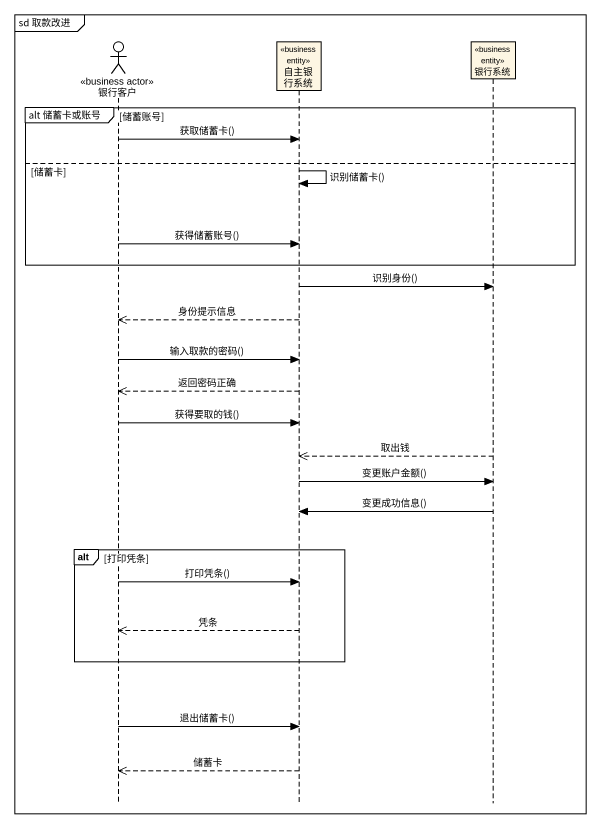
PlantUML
@startuml
mainframe sd 取款改进
hide footbox
actor 银行客户 <<business actor>>
participant 自主银行系统 <<business entity>>
participant 银行系统 <<business entity>>

group alt 储蓄卡或账号 [储蓄账号]
  银行客户 -> 自主银行系统 : 获取储蓄卡()
else 储蓄卡
  自主银行系统 -> 自主银行系统 : 识别储蓄卡()
  银行客户 -> 自主银行系统 : 获得储蓄账号()
end
自主银行系统 -> 银行系统 : 识别身份()
自主银行系统 -->> 银行客户 : 身份提示信息
银行客户 -> 自主银行系统 : 输入取款的密码()
自主银行系统 -->> 银行客户 : 返回密码正确
银行客户 -> 自主银行系统 : 获得要取的钱()
银行系统 -->> 自主银行系统 : 取出钱
自主银行系统 -> 银行系统 : 变更账户金额()
银行系统 -> 自主银行系统 : 变更成功信息()
alt 打印凭条
  银行客户 -> 自主银行系统 : 打印凭条()
  自主银行系统 -->> 银行客户 : 凭条
end
银行客户 -> 自主银行系统 : 退出储蓄卡()
自主银行系统 -->> 银行客户 : 储蓄卡
@enduml
